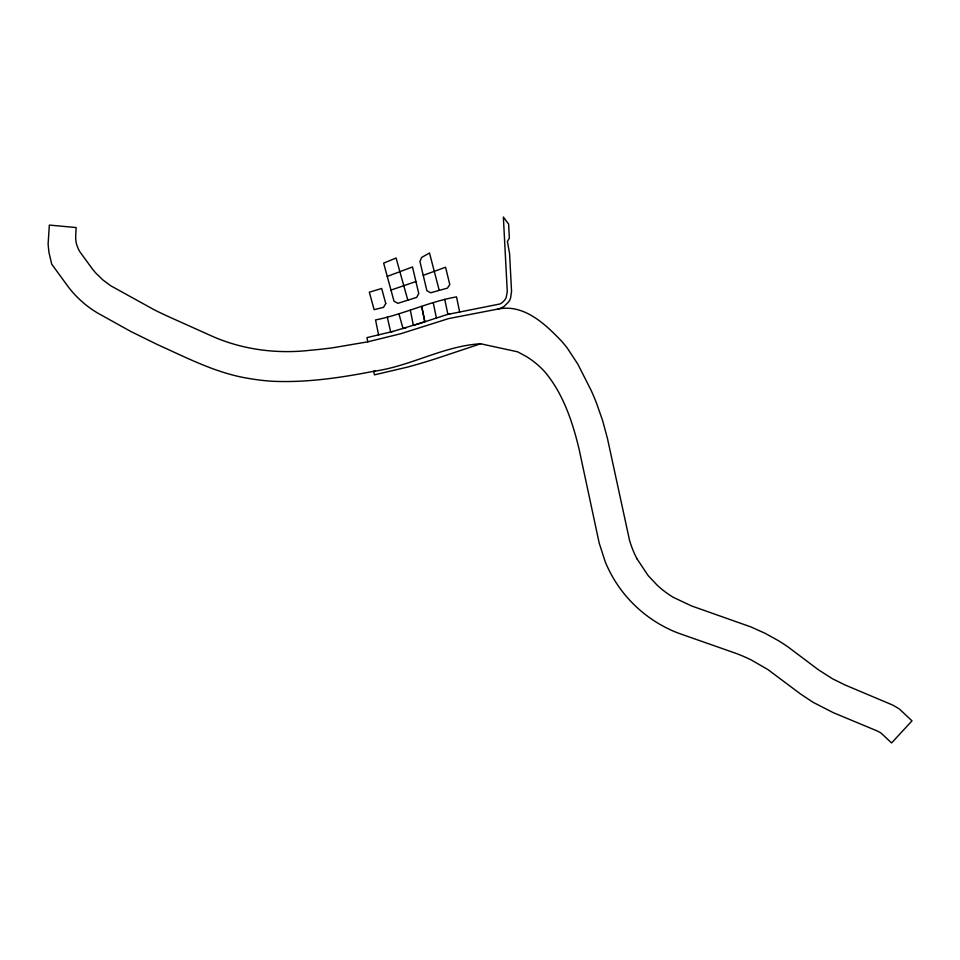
<?xml version="1.0" encoding="UTF-8"?>
<svg xmlns="http://www.w3.org/2000/svg" width="960" height="960" viewBox="0 0 960 960"><rect width="100%" height="100%" fill="white"/><g stroke="black" fill="none" stroke-linecap="round" stroke-linejoin="round"><path stroke-width="1.44" d="M387.252 276.408L412.5 266.964L418.764 293.604L416.64 297.396L397.86 303.336L394.02 301.224L383.64 263.136L396.072 258.012L407.832 300.24M423.276 275.328L445.572 267.24L449.772 284.496L447.48 288.12L430.632 292.776L426.876 290.688L419.928 261.444L421.572 257.496L429.504 252.984L439.152 290.1M390.996 290.088L415.932 281.52M480.648 343.776L440.952 357A582.984 582.984 0 0 1 407.472 367.104L374.436 374.856L373.716 371.292C410.412 366.312 443.628 345.924 480.648 343.776L517.668 351.828L526.548 356.628A86.148 86.148 0 0 1 544.224 371.172C563.04 393.12 572.46 421.524 579.108 449.232L599.196 543.096L605.256 561.852A129.516 129.516 0 0 0 617.664 585C632.4 606.816 653.952 623.892 678.564 633.228L733.752 652.584A153.036 153.036 0 0 1 751.344 660.012L767.88 669.552L800.52 693.984L813.108 702.312L833.256 712.656L877.692 731.16L880.896 732.936L891.576 742.944L912 720.864L899.448 709.068A110.064 110.064 0 0 0 892.344 704.916L844.776 684.852L832.656 678.864L818.4 669.78L788.064 646.956A183.072 183.072 0 0 0 778.404 640.656L764.94 633.228L750.9 626.928L691.608 605.964L673.404 597.396A98.28 98.28 0 0 1 657.312 585.312L648.096 575.532L636.972 558.768M459.648 312L456.528 296.88C428.808 301.74 403.176 314.472 375.564 319.932L378.6 335.028M424.812 321.756L421.728 306.54L424.812 321.756L393.108 331.392L366.96 337.62L367.812 341.82L332.22 347.868A498.864 498.864 0 0 1 310.368 350.256C276.48 354.192 241.488 349.608 210.348 335.412L169.812 317.208A396.168 396.168 0 0 1 154.152 309.756L110.484 285.624L102.756 279.84L95.856 273.096A73.8 73.8 0 0 1 91.308 267.456L80.784 253.044A25.704 25.704 0 0 1 78.444 249.192L76.788 244.992A26.016 26.016 0 0 1 76.08 242.064A26.412 26.412 0 0 1 75.708 236.064L76.128 227.544L49.332 225.084L48.108 244.224L48.936 252.3L51.708 264.156L68.7 287.436A101.124 101.124 0 0 0 79.884 299.712L84.024 303.384A104.22 104.22 0 0 0 97.572 312.996L130.74 331.452L157.512 344.616C187.056 357.888 216.408 373.296 248.772 378.444A215.616 215.616 0 0 0 273.168 381.3C307.44 382.752 341.676 377.604 375.216 370.992M406.032 327.732L403.056 328.596L398.916 313.752M367.812 341.82L400.752 333.732L448.548 318.612L498.96 308.856L503.928 306.6L508.728 301.8A16.836 16.836 0 0 0 510.564 298.14L511.56 291.42L509.568 253.548L507.408 241.404L509.364 238.14L508.632 224.124L503.364 217.056L507.276 291.648L506.148 297.636A12.996 12.996 0 0 1 504.552 300.252L502.38 302.436A12.996 12.996 0 0 1 499.752 304.02L447.48 314.46L413.4 325.464L410.34 310.248M393.108 331.392L390.672 332.016L387.276 317.004M447.48 314.46L449.784 313.896M497.628 309.156C523.512 303.516 544.884 323.736 561.24 340.812A130.284 130.284 0 0 1 567.384 348.216L577.92 364.308L591.108 390.324A253.452 253.452 0 0 1 596.508 403.104L602.616 420.564L607.44 438.408L629.484 540.096A98.052 98.052 0 0 0 636.972 558.768M433.248 302.736L436.404 317.94M444.756 299.268L447.876 314.364M385.764 303.516L383.52 307.356L374.136 309.672L369.324 292.188L381.66 288.492L385.764 303.516"/></g></svg>
